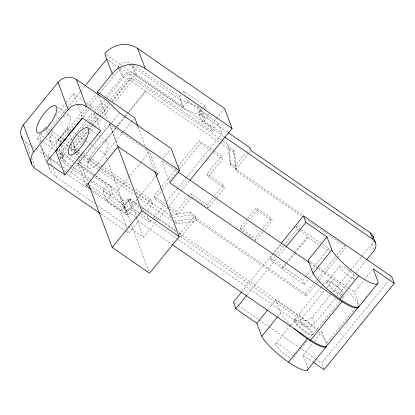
<?xml version="1.0" encoding="UTF-8"?>
<svg xmlns="http://www.w3.org/2000/svg" width="415" height="415" viewBox="0 0 415 415"><rect width="100%" height="100%" fill="white"/><g stroke="black" fill="none" stroke-linecap="round" stroke-linejoin="round"><path stroke-width="0.31" stroke-dasharray="2.08 1.56" d="M39.508 143.486L37.474 138.039L41.147 133.516M48.503 124.474L49.318 123.468M55.854 115.427L66.068 102.868M66.473 102.365L73.419 93.821L82.85 100.331M48.462 132.909L47.414 132.183L66.929 108.175M67.339 107.672L80.349 91.668M80.754 91.165L84.416 86.662M47.813 159.308A23.655 21.694 -20.5 0 1 52.855 146.744L67.697 128.484L71.966 131.431M86.611 106.136L58.956 140.151L48.986 133.267M87.015 105.638L95.964 94.63M117.512 68.122L118.327 67.121L106.78 59.153M58.93 145.432A8.762 8.035 -20.5 0 1 60.715 141.484L87.555 108.471M87.959 107.973L98.127 95.466M100.16 92.965L120.085 68.454L123.509 77.615L107.246 97.624M83.176 117.03L91.757 106.473L85.469 102.137M71.152 168.163L64.237 163.396A10.515 9.638 -20.5 0 1 62.566 149.805L85.744 121.289M86.149 120.791L92.659 112.787M94.283 110.784L103.231 99.782M105.669 96.783L121.937 76.775A10.515 9.638 -20.5 0 1 136.561 74.43L183.363 106.728L187.679 101.416L186.117 97.24M71.914 166.374L65.534 161.975A8.762 8.035 -20.5 0 1 64.143 150.645L69.43 144.145M82.44 128.136L86.911 122.638M88.54 120.635L94.231 113.632M94.641 113.134L104.803 100.627M61.275 167.826L56.824 163.406L58.448 161.409M60.071 159.412L67.375 150.422M70.623 146.428L84.826 128.956M86.45 126.959L96.596 114.478M97.001 113.98L106.743 101.997M75.131 153.4L71.447 150.858L70.654 148.731L86.922 128.723M87.326 128.219L90.174 124.718M90.584 124.22L97.494 115.712M97.904 115.214L108.071 102.707M110.509 99.704L128.406 77.693L132.478 80.505L111.739 106.017M71.447 150.858L88.125 130.346M88.53 129.848L91.782 125.844M92.192 125.346L99.102 116.838M99.512 116.34L109.27 104.331M111.713 101.333L129.2 79.82L128.406 77.693M86.118 137.536L74.731 151.542L73.751 148.923L87.985 131.415M89.609 129.413L92.457 125.911M92.867 125.413L109.539 104.902M112.387 101.4L131.498 77.885L222.497 140.685M89.37 133.531L94.252 127.53M94.656 127.032L101.571 118.524M101.976 118.026L111.329 106.52M86.268 185.738L77.947 163.489L109.793 124.318L149.525 151.734L157.84 173.989M89.599 189.665L68.843 175.343L111.313 123.099M111.708 122.617L119.577 112.937M98.039 169.574L87.933 162.597L87.747 162.104L124.35 117.082M124.759 116.584L145.499 91.067L129.2 79.82M87.933 162.597L116.807 127.078M117.212 126.575L125.346 116.574M125.755 116.07L128.194 113.072M128.603 112.569L145.681 91.559L145.499 91.067M106.868 159.116L105.052 154.261L123.348 131.752M123.758 131.254L131.887 121.247M132.297 120.749L134.735 117.746M127.779 215.53L123.986 205.389L128.302 200.077L132.095 210.218L127.779 215.53L106.722 201L102.93 190.859L107.246 185.547L75.338 163.526M183.363 106.728L179.571 96.586L181.142 94.651M182.709 92.721L183.887 91.274L204.943 105.804L206.281 109.384M106.722 201L111.044 195.693L107.246 185.547M155.801 176.5L125.999 213.154L117.678 190.905L140.54 162.784M140.95 162.281L149.525 151.734M128.266 198.463L131.695 207.63L128.992 210.95L125.569 201.783L128.266 198.463L138.9 205.804M224.214 136.748L201.856 121.32L198.432 112.159L201.13 108.839L197.732 106.494L180.094 99.507L132.271 66.504A8.762 8.035 -20.5 0 0 128.712 65.114M186.994 176.707L222.134 133.485L204.419 121.258L200.621 111.111L203.371 107.734M203.765 107.252L204.943 105.804M126.757 227.799L120.459 210.96L130.175 199.008L138.703 204.896M163.5 158.016L170.383 149.55M201.856 121.32L204.554 118L201.13 108.839M204.419 121.258L208.735 115.946L207.619 112.963M142.563 209.388L150.661 199.428L134.18 188.052M200.621 111.111L218.342 123.338L211.863 131.306L210.026 126.399L224.193 108.969M168.879 208.724L155.003 199.148L153.903 196.207L199.236 140.436L214.182 150.749M155.003 199.148L161.949 190.61M162.353 190.106L177.47 171.514L161.476 160.506L169.346 181.552M179.508 169.004L200.341 143.382L199.236 140.436M126.119 231.378L128.78 233.209L138.491 221.262L136.696 216.448M150.661 199.428L152.497 204.336L146.018 212.304L142.89 210.146M138.345 214.534L149.81 222.445L153.078 218.425M153.488 217.922L165.336 203.345M166.97 201.337L178.004 187.767M178.414 187.264L186.584 177.21M128.085 226.637L143.549 237.313L155.786 222.258M157.42 220.251L180.67 191.652M181.075 191.149L189.235 181.116M191.18 197.685L177.418 214.617L176.313 211.671L190.884 193.743L207.184 204.994L208.288 207.936L216.381 197.981M216.786 197.483L224.479 188.021L208.18 176.774L207.08 173.828L221.651 155.905L214.716 151.117M208.18 176.774L222.751 158.846L221.651 155.905M335.481 298.074L314.741 323.586A8.762 8.035 -20.5 0 1 302.556 325.536L300.17 319.156L180.862 236.825L179.825 234.044L194.936 215.458L190.184 212.174L171.955 215.095M301.658 216.298L236.83 171.561L234.874 166.327L245.903 152.762M246.313 152.258L249.576 148.238M180.862 236.825L195.973 218.238L305.435 293.773L306.353 296.227L316.541 283.694M248.575 153.534L235.917 169.107L302.862 215.307M248.984 153.031L251.028 150.521M207.184 204.994L214.067 196.528M214.472 196.03L223.379 185.074L207.08 173.828M262.866 232.021L255.982 240.487L241.042 230.18L240.124 227.726L256.314 207.806L271.254 218.119L272.173 220.573L263.271 231.523M241.042 230.18L247.921 221.714M249.54 219.722L257.233 210.26L256.314 207.806M255.982 240.487L255.064 238.034L260.734 231.062M262.353 229.07L271.254 218.119M241.919 291.646L280.67 243.973M307.899 279.84L304.257 284.322L282.184 269.091L281.816 268.111L271.291 260.843L270.191 257.902L272.619 254.914M273.023 254.416L281.121 244.456M294.074 228.52L294.883 227.524M271.291 260.843L274.932 256.361M275.337 255.863L283.435 245.908M283.839 245.41L297.197 228.976L296.315 226.621M247.221 294.676L277.002 258.047M278.631 256.039L285.567 247.506M281.816 268.111L293.96 253.171M294.365 252.673L307.723 236.244L299.827 230.792M282.184 269.091L286.231 264.111M286.635 263.613L294.733 253.653M295.138 253.155L308.091 237.224L307.723 236.244M268.106 309.414L275.742 300.019L319.27 330.055M304.257 284.322L302.789 280.395L305.217 277.407M305.622 276.909L310.882 270.44M311.286 269.942L328.696 248.528L322.382 244.176M277.822 316.567L280.639 313.107L275.742 300.019M309.517 277.848L312.35 274.362M305.435 293.773L314.809 282.242M315.213 281.738L317.662 278.735M318.066 278.232L336.404 255.671M336.814 255.173L345.373 244.643M316.946 283.191L318.985 280.685M319.394 280.182L346.292 247.096L305.378 218.861M294.494 319.815L321.324 286.807M321.734 286.308L322.953 284.809M323.358 284.306L325.796 281.308M275.41 343.983L290.277 325.692M290.682 325.194L294.297 320.748M327.368 281.448L339.781 266.181M179.213 232.851L302.333 317.817L324.696 290.313M326.724 287.813L333.639 279.311A30.02 6.448 39.1 0 1 345.897 289.463M300.17 319.156A8.762 8.035 -20.5 0 0 312.355 317.205L330.656 294.697M332.69 292.196L350.172 270.684M350.582 270.186L361.558 256.683M361.968 256.18L371.726 244.176A8.762 8.035 -20.5 0 0 373.412 240.752M337.11 296.077L366.383 260.06M294.09 356.967L307.754 340.155M309.362 338.178L312.179 334.718M313.06 334.324L339.89 301.316M341.924 298.816L344.362 295.817A11.828 2.542 39.1 0 1 342.733 296.16M307.93 368.214L303.033 355.126L312.682 343.257M314.29 341.28L321.926 331.886L319.799 330.423M359.198 305.139L354.306 292.051L363.955 280.187M364.354 279.694L372.395 269.807M326.87 343.003L354.918 308.495M356.547 306.498L358.171 304.496M365.231 297.726L366.435 296.243M323.866 369.06L321.641 363.109L389.358 279.814M389.763 279.311L391.802 276.8M173.563 217.61L191.159 214.794L195.916 218.072L175.804 221.294L173.693 219.836M174.653 222.445L176.785 223.913L196.892 220.692L306.353 296.227M132.271 66.504L135.7 75.665L183.518 108.668L201.161 115.655L204.554 118M187.679 101.416L208.735 115.946M133.298 64.652L179.571 96.586M198.432 112.159L227.664 132.333M106.359 54.853L121.777 65.492M123.903 66.96L210.026 126.399M136.561 74.43L132.769 64.289A10.515 9.638 -20.5 0 0 118.14 66.628L119.738 67.733M120.272 68.102L211.863 131.306M223.031 141.053L227.819 144.358L228.8 146.977L231.051 165.632L235.855 168.941L233.552 150.256L228.8 146.977M145.681 91.559L219.634 142.594M220.168 142.962L234.532 152.876L236.83 171.561M227.819 144.358L230.071 163.012L234.874 166.327M200.341 143.382L213.144 152.217M213.678 152.585L222.751 158.846M296.097 226.035L300.828 229.298M301.352 229.661L321.858 243.813M297.197 228.976L299.303 230.429M308.091 237.224L319.125 244.84M319.654 245.203L329.635 252.092M257.233 210.26L272.173 220.573M309.72 261.284L348.47 288.026M348.999 288.389L354.306 292.051M310.187 263.126L317.646 268.277M318.181 268.645L333.639 279.311M240.124 227.726L255.064 238.034M208.288 207.936L191.989 196.689L190.884 193.743M57.784 107.329L69.274 115.261M89.702 129.361L98.075 135.134M98.599 135.498L106.966 141.271M270.191 257.902L302.789 280.395M72.501 131.799L77.304 135.114M77.838 135.482L85.843 141.007M86.372 141.375L90.112 143.953M90.641 144.321L105.052 154.261M153.903 196.207L166.711 205.041M169.377 206.883L176.313 211.671M169.413 209.093L177.418 214.617M46.459 127.519L50.179 130.087M50.708 130.45L64.003 139.627M64.533 139.99L69.85 143.663M70.379 144.026L77.823 149.161M78.357 149.53L82.611 152.466M83.14 152.834L101.219 165.305M101.748 165.673L131.519 186.221M73.751 148.923L77.475 151.496M78.01 151.864L132.821 189.691M136.011 191.891L170.072 215.395M56.824 148.181A10.515 9.638 -20.5 0 1 58.774 139.658L69.424 147.009M69.959 147.377L76.879 152.155M77.413 152.523L100.84 168.692M101.374 169.055L133.324 191.108M135.985 192.944L152.497 204.336M70.654 148.731L74.731 151.542M75.655 153.763L79.862 156.663M80.386 157.026L87.747 162.104M98.573 169.937L134.751 194.905M137.412 196.741L171.992 220.609M39.145 133.827L45.411 138.154M45.935 138.517L51.159 142.122M70.54 155.495L77.34 160.19M77.864 160.553L88.852 168.132M140.835 206.369L176.012 230.641M77.947 163.489L95.32 175.478M95.855 175.846L117.678 190.905M59.091 148.586A8.762 8.035 -20.5 0 0 62.11 152.813L75.924 162.343M76.459 162.711L95.056 175.545M95.585 175.913L109.934 185.811L122.176 199.444L125.569 201.783M141.556 207.635L176.634 231.845M178.761 233.313L179.825 234.044M57.509 149.94A10.515 9.638 -20.5 0 0 60.445 153.249L74.809 163.157M128.302 200.077L140.286 208.346M37.474 138.039L41.666 140.929M42.19 141.292L54.759 149.971M72.443 166.742L113.357 194.972L125.6 208.605L128.992 210.95M131.695 207.63L140.208 213.507M140.742 213.87L177.47 239.216M178.004 239.585L302.556 325.536M71.686 168.532L90.299 181.376M90.833 181.744L111.044 195.693M132.095 210.218L137.827 214.176M102.93 190.859L123.986 205.389M49.691 157.731L60.357 165.092M63.023 166.934L67.292 169.875M67.821 170.243L87.02 183.492M89.692 185.334L135.555 216.983M23.219 139.684A13.14 12.051 -20.5 0 0 25.58 141.847L30.347 145.136M32.463 146.594L36.172 149.151M36.702 149.519L49.94 158.655M50.469 159.018L56.824 163.406M138.491 221.262L172.069 244.435M91.035 189.027L125.999 213.154M92.255 191.497L120.459 210.96M48.114 164.371A23.655 21.694 -20.5 0 0 56.622 177.324L95.019 203.822M97.686 205.664L127.55 226.274M234.418 302.914L237.608 305.118M238.137 305.487L258.348 319.431M258.882 319.799L268.453 326.408M268.987 326.771L315.26 358.705M315.789 359.074L321.641 363.109M100.601 213.767L125.589 231.01M303.033 355.126L312.505 361.662M64.392 170.923L65.726 172.246M66.172 172.687L68.843 175.343M371.726 244.176L373.676 249.394M328.696 248.528L329.743 251.334M321.926 331.886L326.595 344.383M312.355 317.205L314.741 323.586M233.552 150.256L234.532 152.876M218.342 123.338L222.134 133.485M230.071 163.012L231.051 165.632M197.732 106.494L201.161 115.655M223.379 185.074L224.479 188.021M183.887 91.274L185.225 94.853M180.094 99.507L183.518 108.668M194.936 215.458L196.892 220.692M190.184 212.174L191.159 214.794M131.498 77.885L132.478 80.505M118.14 66.628L121.937 76.775M175.804 221.294L176.785 223.913M138.138 126.85L145.4 146.267M146.308 148.695L154.473 170.544M170.269 215.919L171.047 218.015M147.356 215.883L149.81 222.445M109.793 124.318L117.886 145.966M98.972 96.218L108.045 120.49M109.181 123.525L117.803 146.588M130.175 199.008L136.468 215.847M136.312 217.958L143.549 237.313M91.757 106.473L93.11 110.11M94.247 113.134L100.129 128.873M122.176 199.444L125.6 208.605M107.776 161.544L130.689 222.834M131.597 225.262L149.068 271.986M127.654 230.206L128.78 233.209M109.934 185.811L113.357 194.972M73.419 93.821L77.04 103.506M77.268 104.113L82.243 117.429M67.697 128.484L69.284 132.733M70.192 135.16L72.464 141.23M72.687 141.837L76.547 152.155M76.775 152.762L78.814 158.219M79.042 158.826L87.664 181.889M60.715 141.484L61.145 142.63M62.001 144.923L64.143 150.645M58.774 139.658L60.31 143.772M61.213 146.184L62.566 149.805M62.11 152.813L65.534 161.975M59.438 149.576L62.862 158.738M60.445 153.249L64.237 163.396M57.239 149.369L61.031 159.516M46.065 128.583L45.396 126.783A23.655 21.694 -20.5 0 0 43.336 129.745M46.288 129.184L47.414 132.183M47.865 133.397L52.855 146.744M52.098 165.227L49.157 157.363A23.655 21.694 -20.5 0 1 40.779 145.032M53.229 168.251L56.622 177.324M41.941 148.632L46.464 160.73M47.595 163.754L49.406 168.594M40.416 145.909L46.075 161.041M25.58 141.847L30.544 155.122M31.675 158.141L35.057 167.193M123.509 77.615A8.762 8.035 -20.5 0 1 135.7 75.665M290.137 357.699A11.387 2.449 39.1 0 1 277.018 347.246A11.387 2.449 39.1 0 1 279.835 344.886A11.387 2.449 39.1 0 1 292.466 355.754M293.286 357.953A11.387 2.449 39.1 0 1 292.788 358.373M290.951 325.427A30.02 6.448 39.1 0 1 280.639 313.107M342.422 294.65A10.515 2.257 39.1 0 1 329.785 285.541A10.515 2.257 39.1 0 1 330.843 281.961A10.515 2.257 39.1 0 1 343.112 292.316M354.835 279.383A10.515 2.257 39.1 0 1 342.199 270.274A10.515 2.257 39.1 0 1 343.257 266.695A10.515 2.257 39.1 0 1 355.525 277.044M63.251 117.31A16.206 5.447 -55.4 0 1 69.321 123.172A16.206 5.447 -55.4 0 1 54.023 141.992A16.206 5.447 -55.4 0 1 53.265 129.589M347.583 291.071A30.02 6.448 39.1 0 1 358.467 305.502M302.333 317.817A30.02 6.448 39.1 0 1 317.096 330.382M318.715 332.026A30.02 6.448 39.1 0 1 327.165 344.009M341.094 295.553A11.828 2.542 39.1 0 1 327.471 284.695A11.828 2.542 39.1 0 1 330.392 282.247A11.828 2.542 39.1 0 1 343.511 293.53M40.395 142.542A23.655 21.694 -20.5 0 1 41.744 133.059M296.388 324.582A11.387 2.449 39.1 0 0 311.681 335.133A11.387 2.449 39.1 0 0 301.648 323.477A11.387 2.449 39.1 0 0 296.388 324.582M94.874 166.083A16.206 5.447 -55.4 0 0 107.895 142.418A16.206 5.447 -55.4 0 0 90.958 155.599A16.206 5.447 -55.4 0 0 94.874 166.083M296.663 323.799A11.828 2.542 39.1 0 0 312.542 334.755A11.828 2.542 39.1 0 0 302.125 322.652A11.828 2.542 39.1 0 0 296.663 323.799"/><path stroke-width="0.62" d="M22.14 138.122A13.14 12.051 -20.5 0 1 23.489 124.858L58.033 82.367A13.14 12.051 -20.5 0 1 76.313 79.436L107.558 100.995L119.577 112.937L171.193 148.554L179.508 170.804L169.797 182.756L341.955 301.56A30.02 6.448 39.1 0 0 358.399 307.027L327.098 345.534A30.02 6.448 39.1 0 1 310.653 340.067L172.604 244.803M85.231 85.661L106.78 59.153M100.067 213.398L35.737 169.004A13.14 12.051 -20.5 0 1 33.646 152.015L68.184 109.524A13.14 12.051 -20.5 0 1 86.47 106.598L179.508 170.804M98.516 95.004L97.385 91.969L112.226 73.714A23.655 21.694 -20.5 0 1 145.136 68.444L232.063 128.432L190.049 180.11M82.362 118.031L55.807 150.692L64.865 174.907L100.809 130.689L82.471 118.036L46.527 162.249L64.865 174.907M156.206 175.996L157.84 173.989L118.114 146.568L86.268 185.738L90.506 188.664M154.93 171.758L179.202 236.685L149.519 273.2L112.169 247.423L141.852 210.908L117.803 146.588M241.509 292.144L233.355 302.182L235.798 308.724L256.854 323.254L261.746 336.342A30.02 6.448 39.1 0 0 286.817 360.905A30.02 6.448 39.1 0 0 307.863 369.345M281.08 243.47L303.515 215.873L391.802 276.8L394.25 283.346L324.089 369.651L313.035 362.025M235.798 308.724L246.816 295.179M285.976 247.008L305.964 222.419L303.515 215.873M256.854 323.254L267.302 310.399M305.964 222.419L327.015 236.949L308.127 260.184L313.019 273.272A30.02 6.448 39.1 0 0 338.09 297.835A30.02 6.448 39.1 0 0 359.136 306.275M261.746 336.342L277.422 317.06M313.019 273.272L331.907 250.038L327.015 236.949M366.793 259.562L374.112 250.556A8.762 8.035 -20.5 0 0 372.717 239.232L370.33 232.851L251.028 150.521L249.986 147.735L228.193 132.696M288.508 362.093L307.396 338.858M339.781 299.023L358.669 275.788A30.02 6.448 39.1 0 0 378.091 281.904L373.199 268.816L394.25 283.346M310.653 340.067L341.955 301.56M307.308 370.097L326.195 346.857M358.581 307.022L377.468 283.787M112.226 73.714L104.762 53.753A23.655 21.694 -20.5 0 1 137.671 48.482L224.598 108.471L232.063 128.432M224.743 137.116L372.717 239.232M97.385 91.969L134.735 117.746L137.91 126.243M177.999 171.909L309.118 262.394M141.852 210.908L179.202 236.685M373.002 236.083L375.388 242.464M137.671 48.482L145.136 68.444M76.313 79.436L86.47 106.598M58.033 82.367L68.184 109.524M88.12 183.103L112.169 247.423M23.489 124.858L33.646 152.015M21.575 136.997L31.727 164.153M370.33 232.851A8.762 8.035 -20.5 0 1 373.552 238.106M326.755 346.11A30.02 6.448 39.1 0 1 294.443 328.659M358.669 275.788A30.02 6.448 39.1 0 1 331.907 250.038M43.601 130.699A16.206 5.447 -55.4 0 0 56.616 107.034A16.206 5.447 -55.4 0 0 39.679 120.215A16.206 5.447 -55.4 0 0 43.601 130.699M75.52 152.73A16.206 5.447 -55.4 0 0 88.54 129.065A16.206 5.447 -55.4 0 0 71.603 142.241A16.206 5.447 -55.4 0 0 75.52 152.73"/></g></svg>
